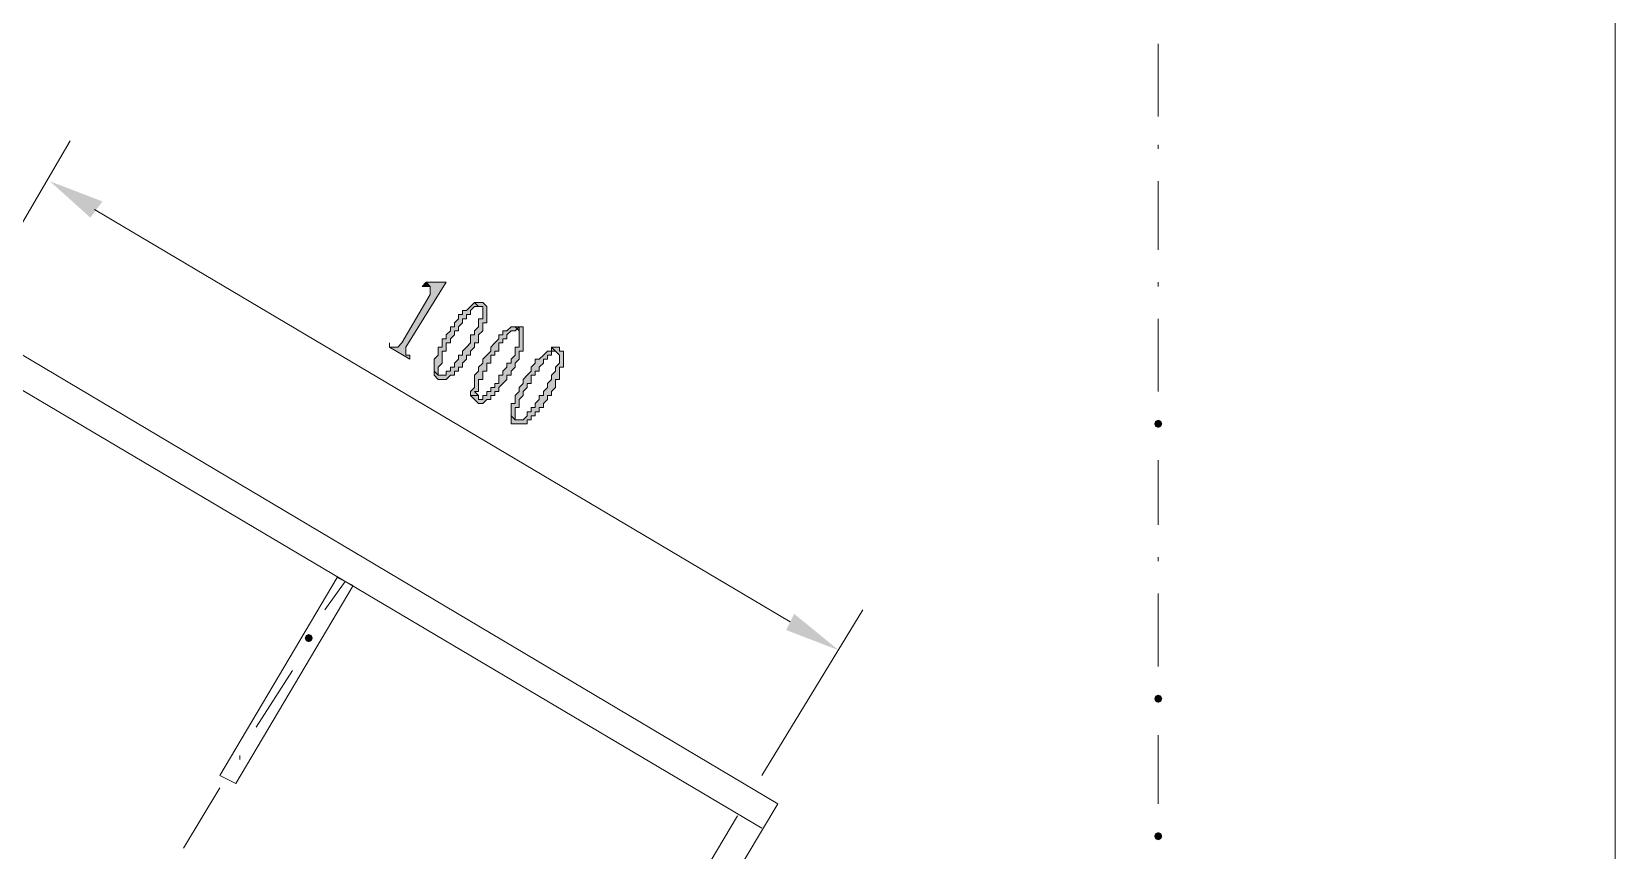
# Model space of a CAD drawing. Header units: millimetres. Extents: x 6 to 291, y 4 to 206.
# Drawn here: x 197.72 to 214.29, y 111.87 to 120.44 of the extents above; entities that cross this region are included whole.
import ezdxf

# ---------------------------------------------------------------- set-up
doc = ezdxf.new("R2010")
doc.units = ezdxf.units.MM
doc.layers.add('C00-00-00', color=7, linetype='Continuous')

msp = doc.modelspace()

# ---------------------------------------------------------------- hatches: boundary and pattern name
at = {"layer": 'C00-00-00'}
h = msp.add_hatch(color=256, dxfattribs=at)
h.dxf.hatch_style = 2
h.paths.add_polyline_path([(198.458671, 118.660336), (198.33166, 118.490999), (197.908333, 118.872)])
h = msp.add_hatch(color=256, dxfattribs=at)
h.dxf.hatch_style = 2
h.paths.add_polyline_path([(202.056998, 117.813666), (201.972331, 117.813666), (201.929998, 117.813666), (201.845331, 117.813666), (201.887665, 117.771333), (201.887665, 117.686666), (201.591331, 117.178666), (201.548998, 117.136333), (201.464331, 117.136333), (201.464331, 117.178666), (201.464331, 117.136333), (201.675998, 117.009333), (201.675998, 117.051666), (201.633665, 117.051666), (201.633665, 117.094), (201.633665, 117.136333)])
h = msp.add_hatch(color=256, dxfattribs=at)
h.dxf.hatch_style = 2
h.paths.add_polyline_path([(201.845335, 117.813666), (201.802992, 117.771332), (201.845335, 117.771332), (201.887661, 117.771332)])
h = msp.add_hatch(color=256, dxfattribs=at)
h.dxf.hatch_style = 2
h.paths.add_polyline_path([(202.35333, 117.602003), (202.310997, 117.559669), (202.268663, 117.517336), (202.22633, 117.517336), (202.22633, 117.475003), (202.183997, 117.475003), (202.183997, 117.432669), (202.141663, 117.390336), (202.141663, 117.348003), (202.09933, 117.348003), (202.09933, 117.305669), (202.056997, 117.263336), (202.056997, 117.221003), (202.014663, 117.221003), (202.014663, 117.178669), (202.014663, 117.136336), (201.97233, 117.136336), (201.97233, 117.094003), (201.97233, 117.051669), (201.929997, 117.009336), (201.929997, 116.967003), (201.929997, 116.924669), (201.929997, 116.882336), (201.97233, 116.840003), (201.97233, 116.882336), (201.97233, 116.924669), (202.014663, 116.967003), (202.014663, 117.009336), (202.014663, 117.051669), (202.014663, 117.094003), (202.056997, 117.094003), (202.056997, 117.136336), (202.056997, 117.178669), (202.09933, 117.178669), (202.09933, 117.221003), (202.141663, 117.263336), (202.141663, 117.305669), (202.183997, 117.305669), (202.183997, 117.348003), (202.22633, 117.390336), (202.22633, 117.432669), (202.268663, 117.432669), (202.268663, 117.475003), (202.310997, 117.475003), (202.310997, 117.517336), (202.35333, 117.559669), (202.395663, 117.559669)])
h = msp.add_hatch(color=256, dxfattribs=at)
h.dxf.hatch_style = 2
h.paths.add_polyline_path([(202.437999, 117.602003), (202.395665, 117.602003), (202.353332, 117.602003), (202.395665, 117.559669), (202.437999, 117.559669), (202.437999, 117.432669), (202.395665, 117.432669), (202.395665, 117.390336), (202.395665, 117.348003), (202.353332, 117.305669), (202.353332, 117.263336), (202.310999, 117.263336), (202.310999, 117.221003), (202.310999, 117.178669), (202.268665, 117.136336), (202.226332, 117.094003), (202.226332, 117.051669), (202.183999, 117.051669), (202.183999, 117.009336), (202.141665, 116.967003), (202.141665, 116.924669), (202.099332, 116.924669), (202.099332, 116.882336), (202.056999, 116.882336), (202.056999, 116.840003), (201.972332, 116.840003), (201.929999, 116.882336), (201.929999, 116.840003), (201.972332, 116.797669), (202.014665, 116.797669), (202.056999, 116.797669), (202.099332, 116.840003), (202.141665, 116.840003), (202.141665, 116.882336), (202.183999, 116.882336), (202.183999, 116.924669), (202.226332, 116.924669), (202.226332, 116.967003), (202.268665, 117.009336), (202.268665, 117.051669), (202.310999, 117.051669), (202.310999, 117.094003), (202.353332, 117.136336), (202.353332, 117.178669), (202.395665, 117.178669), (202.395665, 117.221003), (202.395665, 117.263336), (202.437999, 117.305669), (202.437999, 117.348003), (202.437999, 117.390336), (202.480332, 117.390336), (202.480332, 117.559669)])
h = msp.add_hatch(color=256, dxfattribs=at)
h.dxf.hatch_style = 2
h.paths.add_polyline_path([(202.818999, 117.348005), (202.776666, 117.348005), (202.818999, 117.305672), (202.818999, 117.178672), (202.818999, 117.136338), (202.776666, 117.136338), (202.776666, 117.094005), (202.776666, 117.051672), (202.734333, 117.009338), (202.734333, 116.967005), (202.691999, 116.967005), (202.691999, 116.924672), (202.649666, 116.882338), (202.649666, 116.840005), (202.607333, 116.840005), (202.607333, 116.797672), (202.607333, 116.755338), (202.564999, 116.755338), (202.564999, 116.713005), (202.522666, 116.713005), (202.522666, 116.670672), (202.480333, 116.670672), (202.480333, 116.628338), (202.437999, 116.628338), (202.437999, 116.586005), (202.395666, 116.586005), (202.395666, 116.628338), (202.310999, 116.628338), (202.353333, 116.586005), (202.395666, 116.543672), (202.437999, 116.543672), (202.480333, 116.586005), (202.522666, 116.586005), (202.522666, 116.628338), (202.564999, 116.628338), (202.564999, 116.670672), (202.607333, 116.670672), (202.607333, 116.713005), (202.649666, 116.755338), (202.691999, 116.797672), (202.691999, 116.840005), (202.734333, 116.840005), (202.734333, 116.882338), (202.776666, 116.924672), (202.776666, 116.967005), (202.818999, 117.009338), (202.818999, 117.051672), (202.818999, 117.094005), (202.861333, 117.094005), (202.861333, 117.136338), (202.861333, 117.178672), (202.861333, 117.348005)])
h = msp.add_hatch(color=256, dxfattribs=at)
h.dxf.hatch_style = 2
h.paths.add_polyline_path([(202.776673, 117.348005), (202.73434, 117.348005), (202.692006, 117.305672), (202.649673, 117.305672), (202.649673, 117.263338), (202.60734, 117.263338), (202.60734, 117.221005), (202.565006, 117.178672), (202.522673, 117.136338), (202.522673, 117.094005), (202.48034, 117.051672), (202.438006, 117.009338), (202.438006, 116.967005), (202.395673, 116.924672), (202.395673, 116.882338), (202.35334, 116.840005), (202.35334, 116.797672), (202.35334, 116.755338), (202.35334, 116.713005), (202.311006, 116.670672), (202.311006, 116.628338), (202.395673, 116.628338), (202.35334, 116.670672), (202.395673, 116.670672), (202.395673, 116.755338), (202.395673, 116.797672), (202.438006, 116.797672), (202.438006, 116.840005), (202.438006, 116.882338), (202.48034, 116.882338), (202.48034, 116.924672), (202.48034, 116.967005), (202.522673, 116.967005), (202.522673, 117.009338), (202.522673, 117.051672), (202.565006, 117.051672), (202.565006, 117.094005), (202.60734, 117.094005), (202.60734, 117.136338), (202.60734, 117.178672), (202.649673, 117.178672), (202.649673, 117.221005), (202.692006, 117.221005), (202.692006, 117.263338), (202.73434, 117.305672), (202.776673, 117.305672), (202.819006, 117.348005), (202.819006, 117.305672)])
h = msp.add_hatch(color=256, dxfattribs=at)
h.dxf.hatch_style = 2
h.paths.add_polyline_path([(203.242326, 117.093999), (203.242326, 117.136333), (203.199993, 117.136333), (203.15766, 117.136333), (203.199993, 117.093999), (203.242326, 117.051666), (203.242326, 116.966999), (203.199993, 116.924666), (203.199993, 116.882333), (203.15766, 116.839999), (203.15766, 116.797666), (203.115326, 116.755333), (203.115326, 116.712999), (203.072993, 116.670666), (203.072993, 116.628333), (203.03066, 116.628333), (203.03066, 116.585999), (202.988326, 116.543666), (202.988326, 116.501333), (202.945993, 116.501333), (202.945993, 116.458999), (202.90366, 116.458999), (202.90366, 116.416666), (202.861326, 116.374333), (202.818993, 116.374333), (202.77666, 116.374333), (202.734326, 116.416666), (202.734326, 116.374333), (202.734326, 116.331999), (202.77666, 116.331999), (202.861326, 116.331999), (202.90366, 116.331999), (202.90366, 116.374333), (202.945993, 116.374333), (202.945993, 116.416666), (202.988326, 116.416666), (202.988326, 116.458999), (203.03066, 116.458999), (203.03066, 116.501333), (203.072993, 116.501333), (203.072993, 116.543666), (203.115326, 116.585999), (203.115326, 116.628333), (203.15766, 116.628333), (203.15766, 116.670666), (203.199993, 116.712999), (203.199993, 116.755333), (203.199993, 116.797666), (203.242326, 116.797666), (203.242326, 116.839999), (203.242326, 116.924666), (203.28466, 116.924666), (203.28466, 117.093999)])
h = msp.add_hatch(color=256, dxfattribs=at)
h.dxf.hatch_style = 2
h.paths.add_polyline_path([(203.157674, 117.136333), (203.157674, 117.094), (203.11534, 117.094), (203.073007, 117.051667), (203.030674, 117.009333), (202.98834, 117.009333), (202.98834, 116.967), (202.946007, 116.924667), (202.946007, 116.882333), (202.903674, 116.84), (202.86134, 116.797667), (202.86134, 116.755333), (202.819007, 116.713), (202.819007, 116.670667), (202.776674, 116.628333), (202.776674, 116.586), (202.776674, 116.543667), (202.73434, 116.543667), (202.73434, 116.459), (202.73434, 116.416667), (202.776674, 116.374333), (202.776674, 116.416667), (202.776674, 116.459), (202.776674, 116.501333), (202.819007, 116.501333), (202.819007, 116.543667), (202.819007, 116.586), (202.86134, 116.628333), (202.86134, 116.670667), (202.903674, 116.713), (202.903674, 116.755333), (202.946007, 116.755333), (202.946007, 116.797667), (202.946007, 116.84), (202.98834, 116.84), (202.98834, 116.882333), (203.030674, 116.882333), (203.030674, 116.924667), (203.073007, 116.967), (203.073007, 117.009333), (203.11534, 117.009333), (203.11534, 117.051667), (203.157674, 117.051667), (203.157674, 117.094), (203.200007, 117.094)])
h = msp.add_hatch(color=256, dxfattribs=at)
h.dxf.hatch_style = 2
h.paths.add_polyline_path([(209.507674, 116.374339), (209.477776, 116.361904), (209.46534, 116.332006), (209.477776, 116.302108), (209.507674, 116.289673), (209.537572, 116.302108), (209.550007, 116.332006), (209.537572, 116.361904)])
h = msp.add_hatch(color=256, dxfattribs=at)
h.dxf.hatch_style = 2
h.paths.add_polyline_path([(205.697667, 114.342334), (205.612999, 114.173005), (206.163337, 113.961333)])
h = msp.add_hatch(color=256, dxfattribs=at)
h.dxf.hatch_style = 2
h.paths.add_polyline_path([(200.617664, 114.13067), (200.587766, 114.118234), (200.575331, 114.088336), (200.587766, 114.058438), (200.617664, 114.046003), (200.647562, 114.058438), (200.659997, 114.088336), (200.647562, 114.118234)])
h = msp.add_hatch(color=256, dxfattribs=at)
h.dxf.hatch_style = 2
h.paths.add_polyline_path([(209.507674, 113.495672), (209.477776, 113.483236), (209.46534, 113.453338), (209.477776, 113.42344), (209.507674, 113.411005), (209.537572, 113.42344), (209.550007, 113.453338), (209.537572, 113.483236)])
h = msp.add_hatch(color=256, dxfattribs=at)
h.dxf.hatch_style = 2
h.paths.add_polyline_path([(209.507674, 112.056337), (209.477776, 112.043902), (209.46534, 112.014004), (209.477776, 111.984106), (209.507674, 111.971671), (209.537572, 111.984106), (209.550007, 112.014004), (209.537572, 112.043902)])

# ---------------------------------------------------------------- linework, layer by layer
at = {"layer": 'C00-00-00', "lineweight": 5}
for points in [[(214.291329, 161.967334), (214.291329, 41.952333)], [(209.507674, 120.311333), (209.507674, 119.549332)], [(197.104006, 117.559669), (198.119997, 119.295334)], [(209.507674, 119.210666), (209.507674, 119.253)], [(209.507674, 118.872), (209.507674, 118.152333)], [(198.374003, 118.575668), (205.655341, 114.257666)], [(209.507674, 117.771332), (209.507674, 117.813666)], [(205.52833, 112.35267), (196.765331, 117.559669), (190.584669, 107.103338)], [(209.507674, 117.432666), (209.507674, 116.670672)], [(196.638337, 117.263336), (205.358993, 112.098673)], [(209.507674, 115.951005), (209.507674, 115.273673)], [(209.507674, 114.892672), (209.507674, 114.935006)], [(200.787001, 114.384669), (200.998665, 114.681001)], [(209.507674, 114.554006), (209.507674, 113.792004)], [(205.358993, 112.649002), (206.417326, 114.384669)], [(200.067326, 113.157006), (200.448327, 113.74967)], [(209.507674, 113.072337), (209.507674, 112.35267)], [(199.898005, 112.81834), (199.898005, 112.860666)], [(199.305341, 111.887001), (199.686326, 112.522)], [(205.105003, 112.225668), (199.220672, 102.319667)], [(205.52833, 112.35267), (199.305341, 101.938666)]]:
    msp.add_lwpolyline(points, dxfattribs=at)
at = {"layer": 'C00-00-00', "lineweight": 13}
for points in [[(202.056998, 117.813666), (201.972331, 117.813666), (201.929998, 117.813666), (201.845331, 117.813666), (201.887665, 117.771333), (201.887665, 117.686666), (201.591331, 117.178666), (201.548998, 117.136333), (201.464331, 117.136333), (201.464331, 117.178666), (201.464331, 117.136333), (201.675998, 117.009333), (201.675998, 117.051666), (201.633665, 117.051666), (201.633665, 117.094), (201.633665, 117.136333)], [(201.845335, 117.813666), (201.802992, 117.771332), (201.845335, 117.771332), (201.887661, 117.771332)], [(202.35333, 117.602003), (202.310997, 117.559669), (202.268663, 117.517336), (202.22633, 117.517336), (202.22633, 117.475003), (202.183997, 117.475003), (202.183997, 117.432669), (202.141663, 117.390336), (202.141663, 117.348003), (202.09933, 117.348003), (202.09933, 117.305669), (202.056997, 117.263336), (202.056997, 117.221003), (202.014663, 117.221003), (202.014663, 117.178669), (202.014663, 117.136336), (201.97233, 117.136336), (201.97233, 117.094003), (201.97233, 117.051669), (201.929997, 117.009336), (201.929997, 116.967003), (201.929997, 116.924669), (201.929997, 116.882336), (201.97233, 116.840003), (201.97233, 116.882336), (201.97233, 116.924669), (202.014663, 116.967003), (202.014663, 117.009336), (202.014663, 117.051669), (202.014663, 117.094003), (202.056997, 117.094003), (202.056997, 117.136336), (202.056997, 117.178669), (202.09933, 117.178669), (202.09933, 117.221003), (202.141663, 117.263336), (202.141663, 117.305669), (202.183997, 117.305669), (202.183997, 117.348003), (202.22633, 117.390336), (202.22633, 117.432669), (202.268663, 117.432669), (202.268663, 117.475003), (202.310997, 117.475003), (202.310997, 117.517336), (202.35333, 117.559669), (202.395663, 117.559669)], [(202.437999, 117.602003), (202.395665, 117.602003), (202.353332, 117.602003), (202.395665, 117.559669), (202.437999, 117.559669), (202.437999, 117.432669), (202.395665, 117.432669), (202.395665, 117.390336), (202.395665, 117.348003), (202.353332, 117.305669), (202.353332, 117.263336), (202.310999, 117.263336), (202.310999, 117.221003), (202.310999, 117.178669), (202.268665, 117.136336), (202.226332, 117.094003), (202.226332, 117.051669), (202.183999, 117.051669), (202.183999, 117.009336), (202.141665, 116.967003), (202.141665, 116.924669), (202.099332, 116.924669), (202.099332, 116.882336), (202.056999, 116.882336), (202.056999, 116.840003), (201.972332, 116.840003), (201.929999, 116.882336), (201.929999, 116.840003), (201.972332, 116.797669), (202.014665, 116.797669), (202.056999, 116.797669), (202.099332, 116.840003), (202.141665, 116.840003), (202.141665, 116.882336), (202.183999, 116.882336), (202.183999, 116.924669), (202.226332, 116.924669), (202.226332, 116.967003), (202.268665, 117.009336), (202.268665, 117.051669), (202.310999, 117.051669), (202.310999, 117.094003), (202.353332, 117.136336), (202.353332, 117.178669), (202.395665, 117.178669), (202.395665, 117.221003), (202.395665, 117.263336), (202.437999, 117.305669), (202.437999, 117.348003), (202.437999, 117.390336), (202.480332, 117.390336), (202.480332, 117.559669)], [(202.818999, 117.348005), (202.776666, 117.348005), (202.818999, 117.305672), (202.818999, 117.178672), (202.818999, 117.136338), (202.776666, 117.136338), (202.776666, 117.094005), (202.776666, 117.051672), (202.734333, 117.009338), (202.734333, 116.967005), (202.691999, 116.967005), (202.691999, 116.924672), (202.649666, 116.882338), (202.649666, 116.840005), (202.607333, 116.840005), (202.607333, 116.797672), (202.607333, 116.755338), (202.564999, 116.755338), (202.564999, 116.713005), (202.522666, 116.713005), (202.522666, 116.670672), (202.480333, 116.670672), (202.480333, 116.628338), (202.437999, 116.628338), (202.437999, 116.586005), (202.395666, 116.586005), (202.395666, 116.628338), (202.310999, 116.628338), (202.353333, 116.586005), (202.395666, 116.543672), (202.437999, 116.543672), (202.480333, 116.586005), (202.522666, 116.586005), (202.522666, 116.628338), (202.564999, 116.628338), (202.564999, 116.670672), (202.607333, 116.670672), (202.607333, 116.713005), (202.649666, 116.755338), (202.691999, 116.797672), (202.691999, 116.840005), (202.734333, 116.840005), (202.734333, 116.882338), (202.776666, 116.924672), (202.776666, 116.967005), (202.818999, 117.009338), (202.818999, 117.051672), (202.818999, 117.094005), (202.861333, 117.094005), (202.861333, 117.136338), (202.861333, 117.178672), (202.861333, 117.348005)], [(202.776673, 117.348005), (202.73434, 117.348005), (202.692006, 117.305672), (202.649673, 117.305672), (202.649673, 117.263338), (202.60734, 117.263338), (202.60734, 117.221005), (202.565006, 117.178672), (202.522673, 117.136338), (202.522673, 117.094005), (202.48034, 117.051672), (202.438006, 117.009338), (202.438006, 116.967005), (202.395673, 116.924672), (202.395673, 116.882338), (202.35334, 116.840005), (202.35334, 116.797672), (202.35334, 116.755338), (202.35334, 116.713005), (202.311006, 116.670672), (202.311006, 116.628338), (202.395673, 116.628338), (202.35334, 116.670672), (202.395673, 116.670672), (202.395673, 116.755338), (202.395673, 116.797672), (202.438006, 116.797672), (202.438006, 116.840005), (202.438006, 116.882338), (202.48034, 116.882338), (202.48034, 116.924672), (202.48034, 116.967005), (202.522673, 116.967005), (202.522673, 117.009338), (202.522673, 117.051672), (202.565006, 117.051672), (202.565006, 117.094005), (202.60734, 117.094005), (202.60734, 117.136338), (202.60734, 117.178672), (202.649673, 117.178672), (202.649673, 117.221005), (202.692006, 117.221005), (202.692006, 117.263338), (202.73434, 117.305672), (202.776673, 117.305672), (202.819006, 117.348005), (202.819006, 117.305672)], [(203.242326, 117.093999), (203.242326, 117.136333), (203.199993, 117.136333), (203.15766, 117.136333), (203.199993, 117.093999), (203.242326, 117.051666), (203.242326, 116.966999), (203.199993, 116.924666), (203.199993, 116.882333), (203.15766, 116.839999), (203.15766, 116.797666), (203.115326, 116.755333), (203.115326, 116.712999), (203.072993, 116.670666), (203.072993, 116.628333), (203.03066, 116.628333), (203.03066, 116.585999), (202.988326, 116.543666), (202.988326, 116.501333), (202.945993, 116.501333), (202.945993, 116.458999), (202.90366, 116.458999), (202.90366, 116.416666), (202.861326, 116.374333), (202.818993, 116.374333), (202.77666, 116.374333), (202.734326, 116.416666), (202.734326, 116.374333), (202.734326, 116.331999), (202.77666, 116.331999), (202.861326, 116.331999), (202.90366, 116.331999), (202.90366, 116.374333), (202.945993, 116.374333), (202.945993, 116.416666), (202.988326, 116.416666), (202.988326, 116.458999), (203.03066, 116.458999), (203.03066, 116.501333), (203.072993, 116.501333), (203.072993, 116.543666), (203.115326, 116.585999), (203.115326, 116.628333), (203.15766, 116.628333), (203.15766, 116.670666), (203.199993, 116.712999), (203.199993, 116.755333), (203.199993, 116.797666), (203.242326, 116.797666), (203.242326, 116.839999), (203.242326, 116.924666), (203.28466, 116.924666), (203.28466, 117.093999)], [(203.157674, 117.136333), (203.157674, 117.094), (203.11534, 117.094), (203.073007, 117.051667), (203.030674, 117.009333), (202.98834, 117.009333), (202.98834, 116.967), (202.946007, 116.924667), (202.946007, 116.882333), (202.903674, 116.84), (202.86134, 116.797667), (202.86134, 116.755333), (202.819007, 116.713), (202.819007, 116.670667), (202.776674, 116.628333), (202.776674, 116.586), (202.776674, 116.543667), (202.73434, 116.543667), (202.73434, 116.459), (202.73434, 116.416667), (202.776674, 116.374333), (202.776674, 116.416667), (202.776674, 116.459), (202.776674, 116.501333), (202.819007, 116.501333), (202.819007, 116.543667), (202.819007, 116.586), (202.86134, 116.628333), (202.86134, 116.670667), (202.903674, 116.713), (202.903674, 116.755333), (202.946007, 116.755333), (202.946007, 116.797667), (202.946007, 116.84), (202.98834, 116.84), (202.98834, 116.882333), (203.030674, 116.882333), (203.030674, 116.924667), (203.073007, 116.967), (203.073007, 117.009333), (203.11534, 117.009333), (203.11534, 117.051667), (203.157674, 117.051667), (203.157674, 117.094), (203.200007, 117.094)]]:
    msp.add_lwpolyline(points, close=True, dxfattribs=at)
at = {"layer": 'C00-00-00', "lineweight": 5}
msp.add_lwpolyline([(199.855663, 112.564334), (201.083333, 114.638666), (200.913996, 114.723335), (199.686326, 112.649002)], close=True, dxfattribs=at)

doc.saveas('drawing.dxf')
